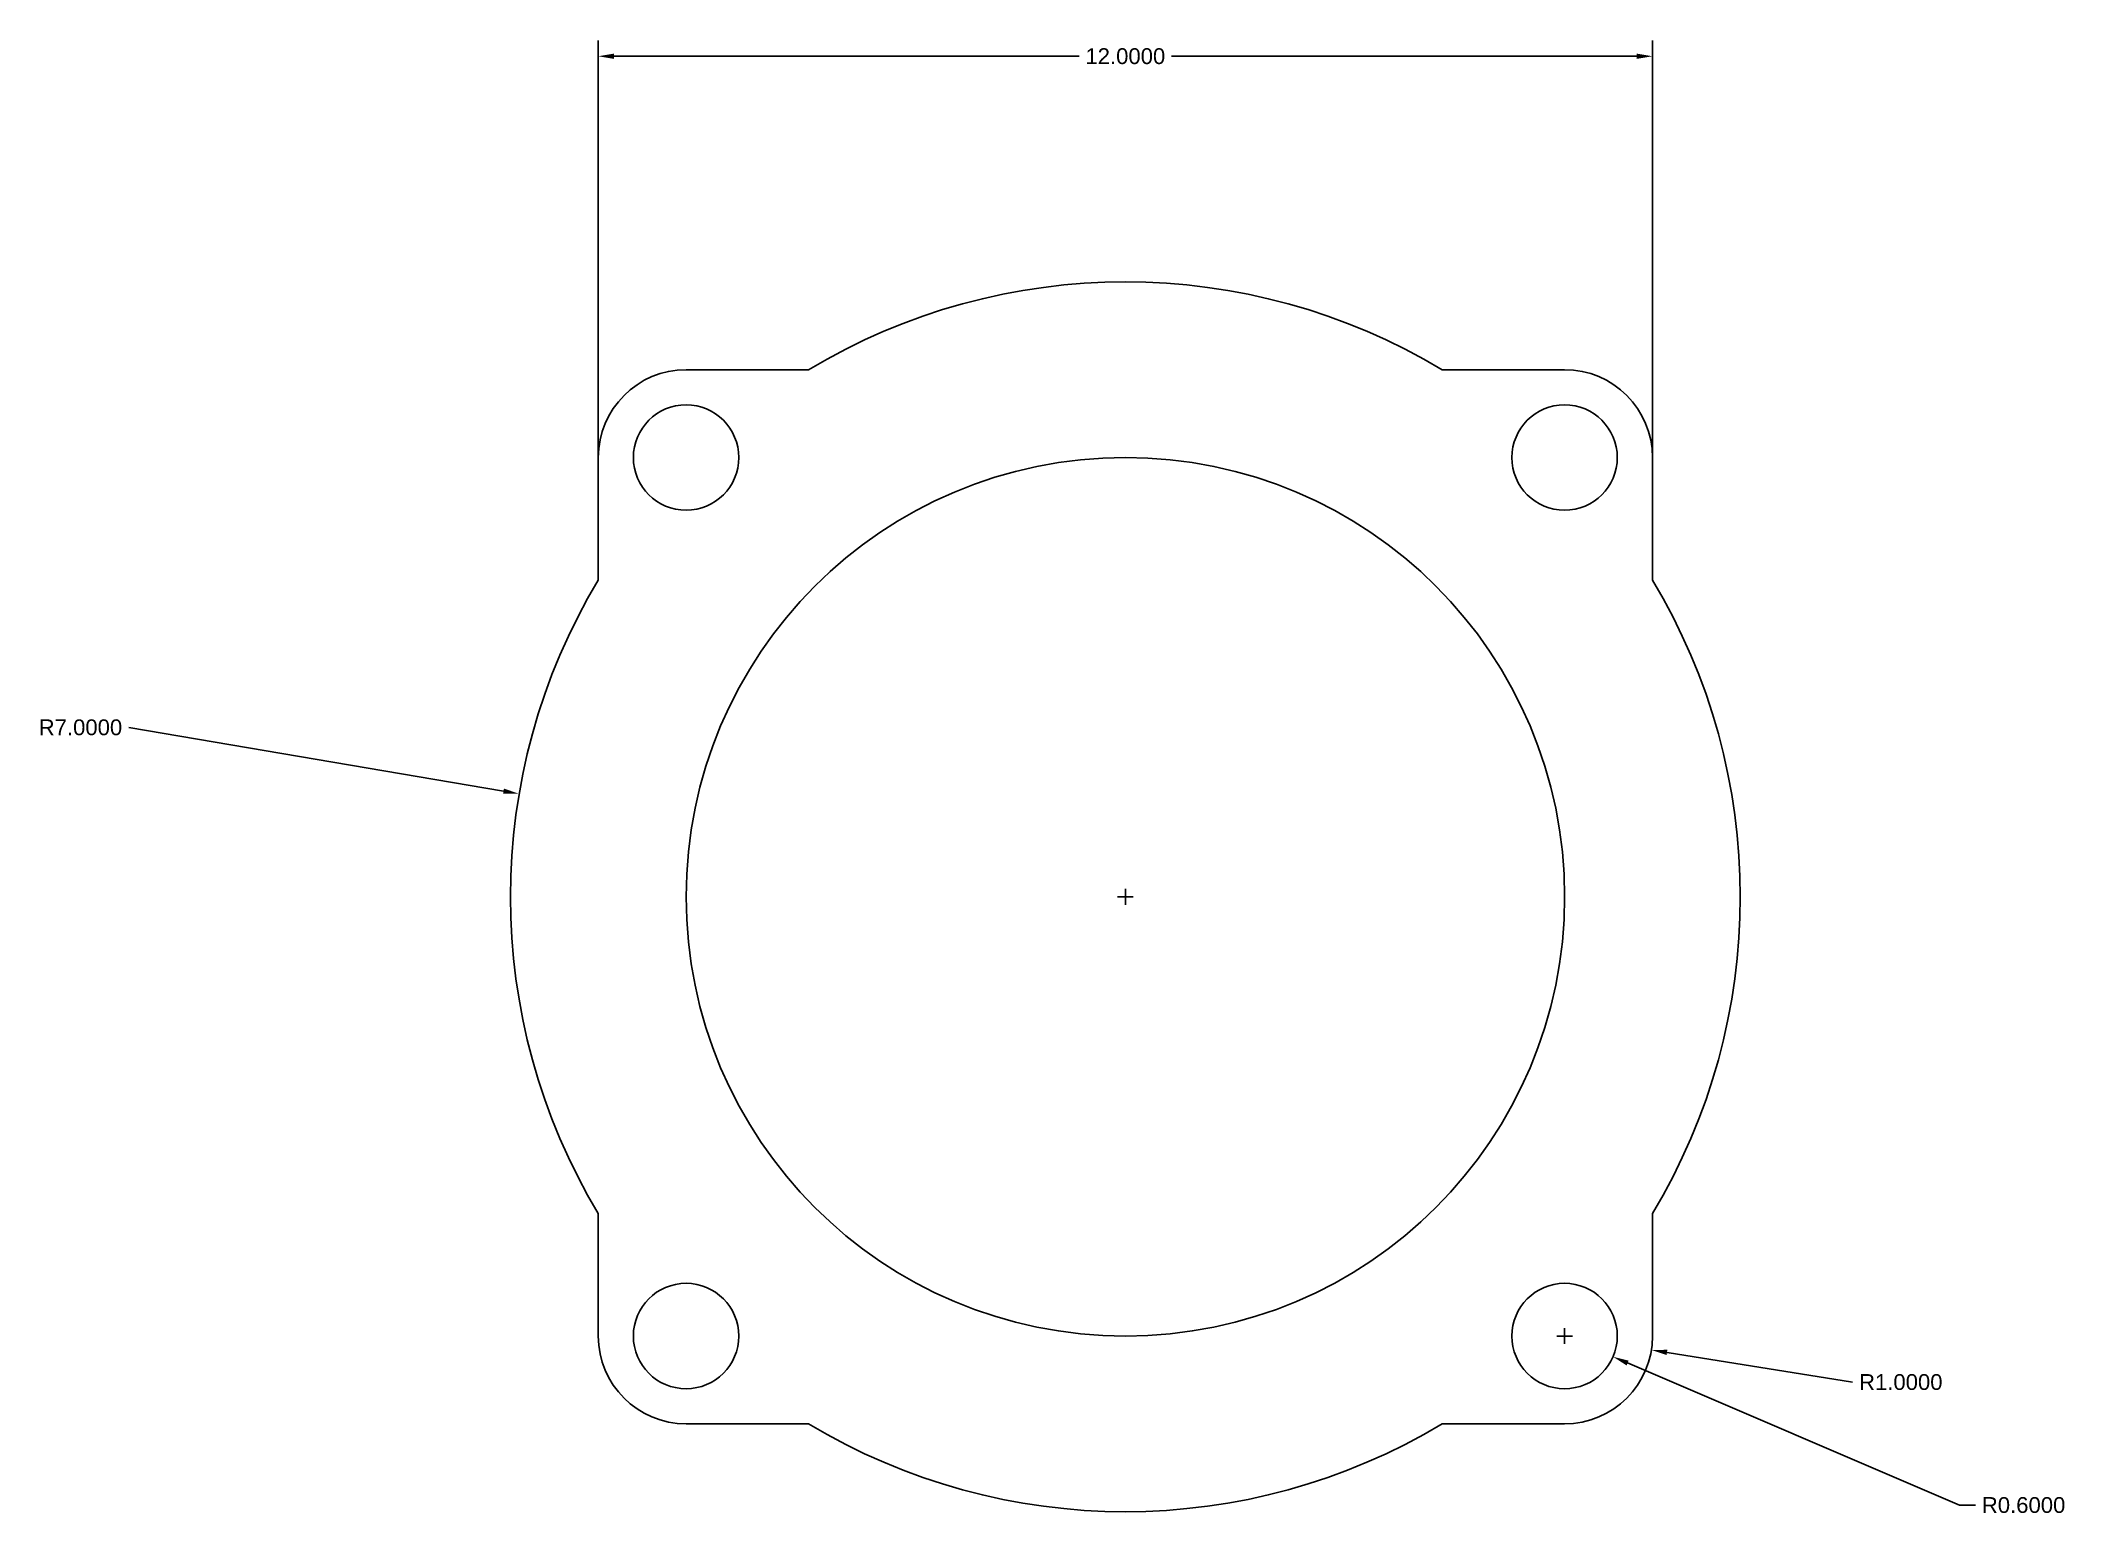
# Model space of a CAD drawing. Header units: millimetres. Extents: x -800 to 28, y 18 to 973.
# Drawn here: x 5.25 to 28.29, y 17.92 to 34.72 of the extents above; entities outside this region: 1.
import ezdxf

# ---------------------------------------------------------------- set-up
doc = ezdxf.new("R2010")
doc.units = ezdxf.units.MM
doc.header["$MEASUREMENT"] = 0
doc.styles.get("Standard").update_dxf_attribs({"font": 'arial.ttf'})
doc.dimstyles.get("Standard").update_dxf_attribs({"dimtxt": 0.18, "dimasz": 0.18, "dimexe": 0.18, "dimexo": 0.0625, "dimgap": 0.09, "dimtad": 0, "dimtih": 1, "dimtoh": 1, "dimdec": 4, "dimzin": 0, "dimdsep": 46, "dimtxsty": 'Standard', "dimcen": 0.09, "dimadec": 0, "dimazin": 0, "dimtfac": 1, "dimtdec": 4, "dimtofl": 0, "dimtmove": 0, "dimatfit": 3, "dimfxl": 1, "dimtolj": 1, "dimtzin": 0, "dimarcsym": 0})

# ---------------------------------------------------------------- blocks, each defined once
blk = doc.blocks.new('*U2')
blk.add_circle((0, 0), 0.6)
blk = doc.blocks.new('*U3')
at = {"color": 0, "linetype": 'ByBlock', "lineweight": -2, "transparency": 16777216}
blk.add_blockref('*U2', (12.598, 29.968), dxfattribs=at)
for p, rotation in [((22.598, 29.968), 270), ((12.598, 19.968), 90), ((22.598, 19.968), 180)]:
    blk.add_blockref('*U2', p, dxfattribs=dict(at, rotation=rotation))
blk = doc.blocks.new('*D4')
at = {"color": 0, "lineweight": -2, "transparency": 16777216}
for p, q in [((22.598, 19.878), (22.598, 20.058)), ((22.508, 19.968), (22.688, 19.968)), ((25.876, 19.443), (23.764, 19.781))]:
    blk.add_line(p, q, dxfattribs=at)
at = {"color": 0, "transparency": 16777216}
blk.add_solid([(23.768, 19.811), (23.759, 19.752), (23.586, 19.81)], dxfattribs=at)
at = {"layer": 'Defpoints', "color": 0, "transparency": 16777216}
for p in [(22.598, 19.968), (23.586, 19.81)]:
    blk.add_point(p, dxfattribs=at)
at = {"color": 0, "transparency": 16777216, "insert": (26.425, 19.443), "char_height": 0.18, "attachment_point": 5}
blk.add_mtext('\\A1;R1.0000', dxfattribs=at)
blk = doc.blocks.new('*D5')
at = {"color": 0, "lineweight": -2, "transparency": 16777216}
for p, q in [((22.598, 19.878), (22.598, 20.058)), ((22.508, 19.968), (22.688, 19.968)), ((27.094, 18.043), (23.315, 19.661)), ((27.274, 18.043), (27.094, 18.043))]:
    blk.add_line(p, q, dxfattribs=at)
at = {"color": 0, "transparency": 16777216}
blk.add_solid([(23.327, 19.688), (23.304, 19.633), (23.15, 19.732)], dxfattribs=at)
at = {"layer": 'Defpoints', "color": 0, "transparency": 16777216}
for p in [(22.598, 19.968), (23.15, 19.732)]:
    blk.add_point(p, dxfattribs=at)
at = {"color": 0, "transparency": 16777216, "insert": (27.823, 18.043), "char_height": 0.18, "attachment_point": 5}
blk.add_mtext('\\A1;R0.6000', dxfattribs=at)
blk = doc.blocks.new('*D6')
at = {"color": 0, "lineweight": -2, "transparency": 16777216}
for p, q in [((11.598, 28.636), (11.598, 34.716)), ((23.598, 28.636), (23.598, 34.716)), ((11.778, 34.536), (17.074, 34.536)), ((23.418, 34.536), (18.123, 34.536))]:
    blk.add_line(p, q, dxfattribs=at)
at = {"color": 0, "transparency": 16777216}
for points in [[(11.778, 34.566), (11.778, 34.506), (11.598, 34.536)], [(23.418, 34.566), (23.418, 34.506), (23.598, 34.536)]]:
    blk.add_solid(points, dxfattribs=at)
at = {"layer": 'Defpoints', "color": 0, "transparency": 16777216}
for p in [(23.598, 34.536), (11.598, 28.573), (23.598, 28.573)]:
    blk.add_point(p, dxfattribs=at)
at = {"color": 0, "transparency": 16777216, "insert": (17.598, 34.536), "char_height": 0.18, "attachment_point": 5}
blk.add_mtext('\\A1;12.0000', dxfattribs=at)
blk = doc.blocks.new('*D7')
at = {"color": 0, "lineweight": -2, "transparency": 16777216}
for p, q in [((6.253, 26.896), (10.52, 26.171)), ((17.508, 24.968), (17.688, 24.968)), ((17.598, 24.878), (17.598, 25.058))]:
    blk.add_line(p, q, dxfattribs=at)
at = {"color": 0, "transparency": 16777216}
blk.add_solid([(10.525, 26.2), (10.515, 26.141), (10.697, 26.14)], dxfattribs=at)
at = {"layer": 'Defpoints', "color": 0, "transparency": 16777216}
for p in [(10.697, 26.14), (17.598, 24.968)]:
    blk.add_point(p, dxfattribs=at)
at = {"color": 0, "transparency": 16777216, "insert": (5.704, 26.896), "char_height": 0.18, "attachment_point": 5}
blk.add_mtext('\\A1;R7.0000', dxfattribs=at)

msp = doc.modelspace()

# ---------------------------------------------------------------- linework, layer by layer
for p, q in [((-799.64032, 688.25146), (-514.46703, 973.42475)), ((12.59847, 30.96787), (13.99292, 30.96787)), ((21.20402, 30.96787), (22.59847, 30.96787)), ((11.59847, 28.57342), (11.59847, 29.96787)), ((11.59847, 29.96787), (11.59847, 28.57342)), ((11.59847, 28.57342), (11.59847, 29.96787)), ((23.59847, 29.96787), (23.59847, 28.57342)), ((23.59847, 28.57342), (23.59847, 29.96787)), ((11.59847, 19.96787), (11.59847, 21.36232)), ((11.59847, 21.36232), (11.59847, 19.96787)), ((23.59847, 19.96787), (23.59847, 21.36232)), ((23.59847, 21.36232), (23.59847, 19.96787)), ((13.99292, 18.96787), (12.59847, 18.96787)), ((12.59847, 18.96787), (13.99292, 18.96787)), ((21.20402, 18.96787), (22.59847, 18.96787))]:
    msp.add_line(p, q)
msp.add_circle((17.59847, 24.96787), 5)
for centre, radius, start, end in [((17.59847, 24.96787), 7, 58.997281, 121.002719), ((12.59847, 29.96787), 1, 90, 180), ((22.59847, 29.96787), 1, 0, 90), ((17.59847, 24.96787), 7, 148.997281, 211.002719), ((17.59847, 24.96787), 7, 328.997281, 31.002719), ((12.59847, 19.96787), 1, 180, 270), ((22.59847, 19.96787), 1, 270, 0), ((17.59847, 24.96787), 7, 238.997281, 301.002719)]:
    msp.add_arc(centre, radius, start, end)

# ---------------------------------------------------------------- block references
msp.add_blockref('*U3', (0, 0))

# ---------------------------------------------------------------- dimensions: what is measured, and where the dimension line sits
dim = msp.add_linear_dim(base=(23.59847, 34.53563), p1=(11.59847, 28.57342), p2=(23.59847, 28.57342), dimstyle='Standard')
dim.commit()
dim.dimension.update_dxf_attribs({"geometry": '*D6', "text_midpoint": (17.59847, 34.53563)})
for center, mpoint, picture, middle in [((17.59847, 24.96787), (10.69738, 26.14046), '*D7', (6.25306, 26.89561)), ((22.59847, 19.96787), (23.58587, 19.80961), '*D4', (25.87596, 19.44256)), ((22.59847, 19.96787), (23.15003, 19.73168), '*D5', (27.8234, 18.0428))]:
    dim = msp.add_radius_dim(center=center, mpoint=mpoint, dimstyle='Standard')
    dim.commit()
    dim.dimension.update_dxf_attribs({"geometry": picture, "text_midpoint": middle, "dimtype": 164})

doc.saveas('drawing.dxf')
